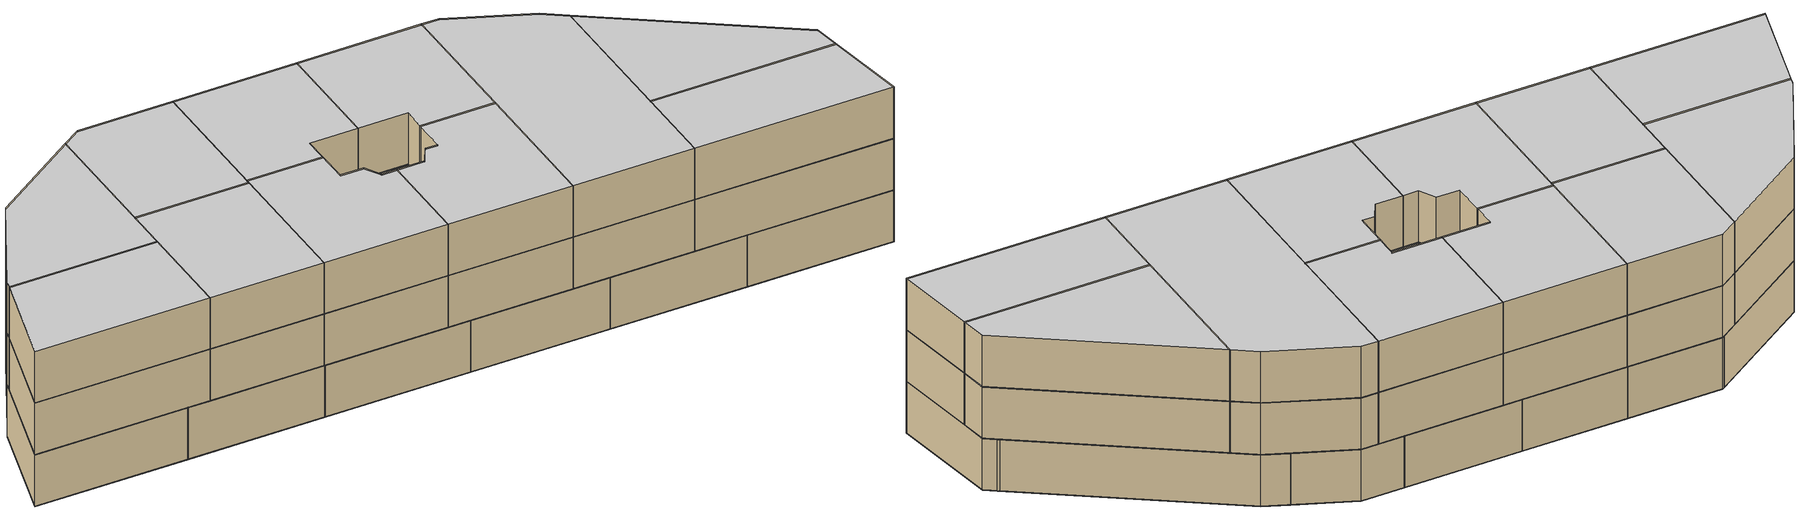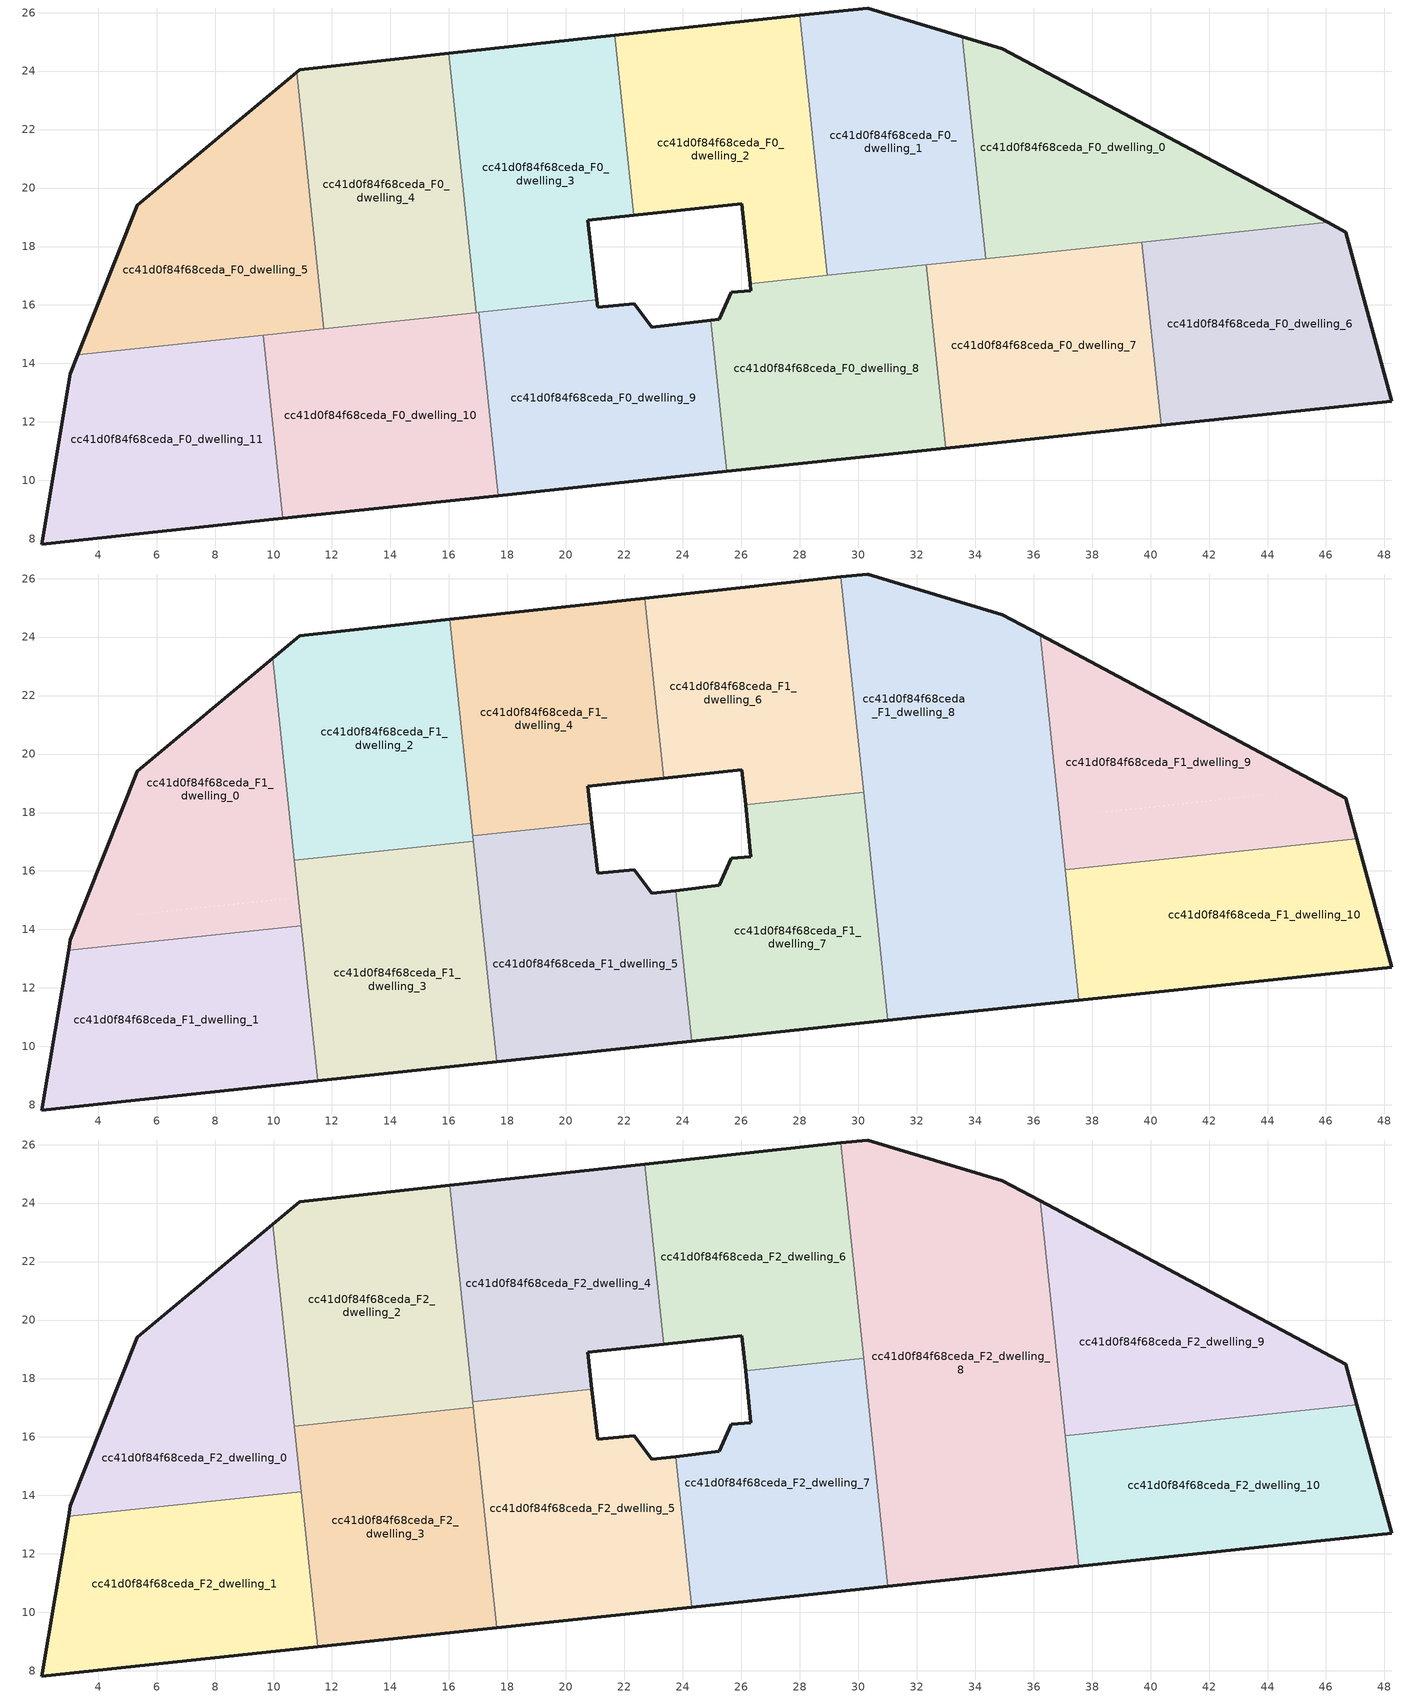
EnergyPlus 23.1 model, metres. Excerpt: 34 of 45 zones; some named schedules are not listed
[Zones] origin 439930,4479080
cc41d0f84f68ceda_F0_dwelling_0
 floor ground (EU_floor_Construction): 46.05,18.82 34.93,24.77 33.55,25.18 34.36,17.58 z0
 wall outside (EU_wall_Construction): 33.55,25.18 34.93,24.77 46.05,18.82 z0:3
 wall to cc41d0f84f68ceda_F0_dwelling_1 (EU_wall_Construction): 34.36,17.58 33.55,25.18 z0:3
 wall to cc41d0f84f68ceda_F0_dwelling_6 (EU_wall_Construction): 46.05,18.82 39.7,18.15 z0:3
 wall to cc41d0f84f68ceda_F0_dwelling_7 (EU_wall_Construction): 39.7,18.15 34.36,17.58 z0:3
cc41d0f84f68ceda_F0_dwelling_1
 floor ground (EU_floor_Construction): 34.36,17.58 33.55,25.18 30.33,26.16 28,25.91 28.95,17.01 z0
 wall outside (EU_wall_Construction): 28,25.91 30.33,26.16 33.55,25.18 z0:3
 wall to cc41d0f84f68ceda_F0_dwelling_2 (EU_wall_Construction): 28.95,17.01 28,25.91 z0:3
 wall to cc41d0f84f68ceda_F0_dwelling_8 (EU_wall_Construction): 32.34,17.37 28.95,17.01 z0:3
 wall to cc41d0f84f68ceda_F0_dwelling_7 (EU_wall_Construction): 34.36,17.58 32.34,17.37 z0:3
 ceiling adiabatic (EU_roof_Construction): 30.18,18.7 30.35,17.16 28.95,17.01 28.78,18.55 z3
cc41d0f84f68ceda_F0_dwelling_10
 floor ground (EU_floor_Construction): 17.68,9.48 17.02,15.75 9.65,14.97 10.32,8.7 z0
 wall outside (EU_wall_Construction): 17.68,9.48 10.32,8.7 z0:3
 wall to cc41d0f84f68ceda_F0_dwelling_9 (EU_wall_Construction): 17.02,15.75 17.68,9.48 z0:3
 wall to cc41d0f84f68ceda_F0_dwelling_11 (EU_wall_Construction): 10.32,8.7 9.65,14.97 z0:3
 wall to cc41d0f84f68ceda_F0_dwelling_4 (EU_wall_Construction): 11.72,15.19 16.93,15.74 z0:3
 wall to cc41d0f84f68ceda_F0_dwelling_5 (EU_wall_Construction): 9.65,14.97 11.72,15.19 z0:3
 wall to cc41d0f84f68ceda_F0_dwelling_3 (EU_wall_Construction): 16.93,15.74 17.02,15.75 z0:3
 ceiling adiabatic (EU_roof_Construction): 17.02,15.75 17.68,9.48 10.32,8.7 9.65,14.97 9.75,14.01 10.94,14.13 10.85,15 11.51,8.82 17.63,9.47 16.97,15.74 z3
cc41d0f84f68ceda_F0_dwelling_11
 floor ground (EU_floor_Construction): 10.32,8.7 9.65,14.97 3.3,14.29 3.05,13.66 2.08,7.82 z0
 wall outside (EU_wall_Construction): 10.32,8.7 2.08,7.82 3.05,13.66 3.3,14.29 z0:3
 wall to cc41d0f84f68ceda_F0_dwelling_5 (EU_wall_Construction): 3.3,14.29 9.65,14.97 z0:3
cc41d0f84f68ceda_F0_dwelling_2
 floor ground (EU_floor_Construction): 28.95,17.01 28,25.91 21.68,25.22 22.33,19.07 26.02,19.46 26.3,16.73 z0
 wall outside (EU_wall_Construction): 26.3,16.73 26.02,19.46 22.33,19.07 / 21.68,25.22 28,25.91 z0:3
 wall to cc41d0f84f68ceda_F0_dwelling_3 (EU_wall_Construction): 22.33,19.07 21.68,25.22 z0:3
 wall to cc41d0f84f68ceda_F0_dwelling_8 (EU_wall_Construction): 28.95,17.01 26.3,16.73 z0:3
 ceiling adiabatic (EU_roof_Construction): 28.78,18.55 28.95,17.01 26.3,16.73 26.15,18.27 z3
cc41d0f84f68ceda_F0_dwelling_3
 floor ground (EU_floor_Construction): 21.06,16.17 20.74,18.9 22.33,19.07 21.68,25.22 15.99,24.6 16.93,15.74 z0
 wall outside (EU_wall_Construction): 15.99,24.6 21.68,25.22 / 22.33,19.07 20.74,18.9 21.06,16.17 z0:3
 wall to cc41d0f84f68ceda_F0_dwelling_4 (EU_wall_Construction): 16.93,15.74 15.99,24.6 z0:3
 wall to cc41d0f84f68ceda_F0_dwelling_9 (EU_wall_Construction): 21.06,16.17 17.02,15.75 z0:3
cc41d0f84f68ceda_F0_dwelling_4
 floor ground (EU_floor_Construction): 16.93,15.74 15.99,24.6 10.89,24.05 10.79,23.96 11.72,15.19 z0
 wall outside (EU_wall_Construction): 10.79,23.96 10.89,24.05 15.99,24.6 z0:3
 wall to cc41d0f84f68ceda_F0_dwelling_5 (EU_wall_Construction): 11.72,15.19 10.79,23.96 z0:3
cc41d0f84f68ceda_F0_dwelling_5
 floor ground (EU_floor_Construction): 11.72,15.19 10.79,23.96 5.33,19.41 3.3,14.29 z0
 wall outside (EU_wall_Construction): 3.3,14.29 5.33,19.41 10.79,23.96 z0:3
cc41d0f84f68ceda_F0_dwelling_6
 floor ground (EU_floor_Construction): 48.24,12.71 46.68,18.49 46.05,18.82 39.7,18.15 40.36,11.88 z0
 wall outside (EU_wall_Construction): 46.05,18.82 46.68,18.49 48.24,12.71 40.36,11.88 z0:3
 wall to cc41d0f84f68ceda_F0_dwelling_7 (EU_wall_Construction): 40.36,11.88 39.7,18.15 z0:3
cc41d0f84f68ceda_F0_dwelling_7
 floor ground (EU_floor_Construction): 40.36,11.88 39.7,18.15 32.34,17.37 33,11.1 z0
 wall outside (EU_wall_Construction): 40.36,11.88 33,11.1 z0:3
 wall to cc41d0f84f68ceda_F0_dwelling_8 (EU_wall_Construction): 33,11.1 32.34,17.37 z0:3
 ceiling adiabatic (EU_roof_Construction): 39.7,18.15 40.36,11.88 35.75,11.39 37.55,11.58 36.88,17.85 z3
cc41d0f84f68ceda_F0_dwelling_8
 floor ground (EU_floor_Construction): 33,11.1 32.34,17.37 26.3,16.73 26.33,16.49 25.66,16.44 25.25,15.51 24.96,15.47 25.51,10.31 z0
 wall outside (EU_wall_Construction): 33,11.1 25.51,10.31 / 24.96,15.47 25.25,15.51 25.66,16.44 26.33,16.49 26.3,16.73 z0:3
 wall to cc41d0f84f68ceda_F0_dwelling_9 (EU_wall_Construction): 25.51,10.31 24.96,15.47 z0:3
cc41d0f84f68ceda_F0_dwelling_9
 floor ground (EU_floor_Construction): 25.51,10.31 24.96,15.47 22.95,15.24 22.34,16.04 21.09,15.92 21.06,16.17 17.02,15.75 17.68,9.48 z0
 wall outside (EU_wall_Construction): 21.06,16.17 21.09,15.92 22.34,16.04 22.95,15.24 24.96,15.47 / 25.51,10.31 17.68,9.48 z0:3
cc41d0f84f68ceda_F1_dwelling_0
 floor to cc41d0f84f68ceda_F0_dwelling_5 (EU_floor_Construction): 10.84,15.09 9.97,23.28 5.33,19.41 3.3,14.29 z3
 floor to cc41d0f84f68ceda_F0_dwelling_11 (EU_floor_Construction): 9.75,14.01 9.65,14.97 3.3,14.29 3.05,13.66 2.99,13.29 z3
 floor to cc41d0f84f68ceda_F0_dwelling_10 (EU_floor_Construction): 10.94,14.13 10.84,15.09 9.65,14.97 9.75,14.01 z3
 wall outside (EU_wall_Construction): 2.99,13.29 3.05,13.66 5.33,19.41 9.97,23.28 z3:6
 wall to cc41d0f84f68ceda_F1_dwelling_1 (EU_wall_Construction): 10.94,14.13 2.99,13.29 z3:6
 wall to cc41d0f84f68ceda_F1_dwelling_2 (EU_wall_Construction): 9.97,23.28 10.71,16.36 z3:6
 wall to cc41d0f84f68ceda_F1_dwelling_3 (EU_wall_Construction): 10.71,16.36 10.94,14.13 z3:6
cc41d0f84f68ceda_F1_dwelling_1
 floor to cc41d0f84f68ceda_F0_dwelling_11 (EU_floor_Construction): 10.32,8.7 9.75,14.01 2.99,13.29 2.08,7.82 z3
 floor adiabatic (EU_floor_Construction): 11.51,8.82 10.94,14.13 9.75,14.01 10.32,8.7 z3
 wall outside (EU_wall_Construction): 11.51,8.82 2.08,7.82 2.99,13.29 z3:6
 wall to cc41d0f84f68ceda_F1_dwelling_3 (EU_wall_Construction): 10.94,14.13 11.51,8.82 z3:6
cc41d0f84f68ceda_F1_dwelling_10
 floor to cc41d0f84f68ceda_F0_dwelling_6 (EU_floor_Construction): 48.24,12.71 47.05,17.11 39.89,16.35 40.36,11.88 z3
 floor adiabatic (EU_floor_Construction): 40.36,11.88 39.89,16.35 37.08,16.05 37.55,11.58 z3
 wall outside (EU_wall_Construction): 47.05,17.11 48.24,12.71 37.55,11.58 z3:6
 wall to cc41d0f84f68ceda_F1_dwelling_9 (EU_wall_Construction): 37.08,16.05 47.05,17.11 z3:6
 wall to cc41d0f84f68ceda_F1_dwelling_8 (EU_wall_Construction): 37.55,11.58 37.08,16.05 z3:6
cc41d0f84f68ceda_F1_dwelling_2
 floor to cc41d0f84f68ceda_F0_dwelling_4 (EU_floor_Construction): 16.8,17.01 15.99,24.6 10.89,24.05 10.79,23.96 11.58,16.45 z3
 floor to cc41d0f84f68ceda_F0_dwelling_5 (EU_floor_Construction): 11.58,16.45 10.79,23.96 9.97,23.28 10.71,16.36 z3
 floor to cc41d0f84f68ceda_F0_dwelling_3 (EU_floor_Construction): 16.83,17.01 16.03,24.61 15.99,24.6 16.8,17.01 z3
 wall outside (EU_wall_Construction): 9.97,23.28 10.89,24.05 16.03,24.61 z3:6
 wall to cc41d0f84f68ceda_F1_dwelling_3 (EU_wall_Construction): 16.83,17.01 10.71,16.36 z3:6
 wall to cc41d0f84f68ceda_F1_dwelling_4 (EU_wall_Construction): 16.03,24.61 16.81,17.2 z3:6
 wall to cc41d0f84f68ceda_F1_dwelling_5 (EU_wall_Construction): 16.81,17.2 16.83,17.01 z3:6
cc41d0f84f68ceda_F1_dwelling_3
 floor to cc41d0f84f68ceda_F0_dwelling_10 (EU_floor_Construction): 17.63,9.47 16.97,15.74 10.84,15.09 11.51,8.82 z3
 floor to cc41d0f84f68ceda_F0_dwelling_4 (EU_floor_Construction): 16.93,15.74 16.8,17.01 11.58,16.45 11.72,15.19 z3
 floor to cc41d0f84f68ceda_F0_dwelling_5 (EU_floor_Construction): 11.72,15.19 11.58,16.45 10.71,16.36 10.84,15.09 z3
 floor to cc41d0f84f68ceda_F0_dwelling_3 (EU_floor_Construction): 16.97,15.74 16.83,17.01 16.8,17.01 16.93,15.74 z3
 wall outside (EU_wall_Construction): 17.63,9.47 11.51,8.82 z3:6
 wall to cc41d0f84f68ceda_F1_dwelling_5 (EU_wall_Construction): 16.83,17.01 17.63,9.47 z3:6
cc41d0f84f68ceda_F1_dwelling_4
 floor to cc41d0f84f68ceda_F0_dwelling_3 (EU_floor_Construction): 20.89,17.63 20.74,18.9 22.33,19.07 21.68,25.22 16.03,24.61 16.81,17.2 z3
 floor to cc41d0f84f68ceda_F0_dwelling_2 (EU_floor_Construction): 23.34,19.18 22.69,25.33 21.68,25.22 22.33,19.07 z3
 wall outside (EU_wall_Construction): 16.03,24.61 22.69,25.33 / 23.34,19.18 20.74,18.9 20.89,17.63 z3:6
 wall to cc41d0f84f68ceda_F1_dwelling_5 (EU_wall_Construction): 20.89,17.63 16.81,17.2 z3:6
 wall to cc41d0f84f68ceda_F1_dwelling_6 (EU_wall_Construction): 22.69,25.33 23.34,19.18 z3:6
cc41d0f84f68ceda_F1_dwelling_5
 floor to cc41d0f84f68ceda_F0_dwelling_9 (EU_floor_Construction): 24.3,10.18 23.75,15.33 22.95,15.24 22.34,16.04 21.09,15.92 21.06,16.17 17.02,15.75 17.68,9.48 z3
 floor to cc41d0f84f68ceda_F0_dwelling_3 (EU_floor_Construction): 21.06,16.17 20.89,17.63 16.81,17.2 16.97,15.74 17.02,15.75 z3
 floor adiabatic (EU_floor_Construction): 17.68,9.48 17.02,15.75 16.97,15.74 17.63,9.47 z3
 wall outside (EU_wall_Construction): 24.3,10.18 17.63,9.47 / 20.89,17.63 21.09,15.92 22.34,16.04 22.95,15.24 23.75,15.33 z3:6
 wall to cc41d0f84f68ceda_F1_dwelling_7 (EU_wall_Construction): 23.75,15.33 24.3,10.18 z3:6
cc41d0f84f68ceda_F1_dwelling_6
 floor to cc41d0f84f68ceda_F0_dwelling_2 (EU_floor_Construction): 28.78,18.55 28,25.91 22.69,25.33 23.34,19.18 26.02,19.46 26.15,18.27 z3
 floor to cc41d0f84f68ceda_F0_dwelling_1 (EU_floor_Construction): 30.18,18.7 29.41,26.06 28,25.91 28.78,18.55 z3
 wall outside (EU_wall_Construction): 22.69,25.33 29.41,26.06 / 26.15,18.27 26.02,19.46 23.34,19.18 z3:6
 wall to cc41d0f84f68ceda_F1_dwelling_7 (EU_wall_Construction): 30.18,18.7 26.15,18.27 z3:6
 wall to cc41d0f84f68ceda_F1_dwelling_8 (EU_wall_Construction): 29.41,26.06 30.18,18.7 z3:6
cc41d0f84f68ceda_F1_dwelling_7
 floor to cc41d0f84f68ceda_F0_dwelling_8 (EU_floor_Construction): 31.01,10.89 30.35,17.16 26.3,16.73 26.33,16.49 25.66,16.44 25.25,15.51 24.96,15.47 25.51,10.31 z3
 floor adiabatic (EU_floor_Construction): 31.01,10.89 30.18,18.7 26.15,18.27 26.33,16.49 26.3,16.73 30.35,17.16 z3
 floor to cc41d0f84f68ceda_F0_dwelling_9 (EU_floor_Construction): 25.51,10.31 24.96,15.47 23.75,15.33 24.3,10.18 z3
 wall outside (EU_wall_Construction): 23.75,15.33 25.25,15.51 25.66,16.44 26.33,16.49 26.15,18.27 / 31.01,10.89 24.3,10.18 z3:6
 wall to cc41d0f84f68ceda_F1_dwelling_8 (EU_wall_Construction): 30.19,18.7 31.01,10.89 z3:6
cc41d0f84f68ceda_F1_dwelling_8
 floor to cc41d0f84f68ceda_F0_dwelling_1 (EU_floor_Construction): 34.36,17.58 33.55,25.18 30.33,26.16 29.41,26.06 30.35,17.16 z3
 floor to cc41d0f84f68ceda_F0_dwelling_7 (EU_floor_Construction): 37.55,11.58 36.88,17.85 32.34,17.37 33,11.1 z3
 floor to cc41d0f84f68ceda_F0_dwelling_0 (EU_floor_Construction): 36.88,17.85 36.22,24.07 34.93,24.77 33.55,25.18 34.36,17.58 z3
 floor to cc41d0f84f68ceda_F0_dwelling_8 (EU_floor_Construction): 33,11.1 32.34,17.37 30.35,17.16 31.01,10.89 z3
 wall outside (EU_wall_Construction): 37.55,11.58 31.01,10.89 / 29.41,26.06 30.33,26.16 34.93,24.77 36.22,24.07 z3:6
 wall to cc41d0f84f68ceda_F1_dwelling_9 (EU_wall_Construction): 36.22,24.07 37.08,16.05 z3:6
cc41d0f84f68ceda_F1_dwelling_9
 floor to cc41d0f84f68ceda_F0_dwelling_0 (EU_floor_Construction): 46.05,18.82 36.22,24.07 36.88,17.85 z3
 floor to cc41d0f84f68ceda_F0_dwelling_6 (EU_floor_Construction): 47.05,17.11 46.68,18.49 46.05,18.82 39.7,18.15 39.89,16.35 z3
 floor adiabatic (EU_floor_Construction): 39.89,16.35 39.7,18.15 36.88,17.85 37.08,16.05 z3
 wall outside (EU_wall_Construction): 36.22,24.07 46.68,18.49 47.05,17.11 z3:6
cc41d0f84f68ceda_F2_dwelling_0
 floor to cc41d0f84f68ceda_F1_dwelling_0 (EU_floor_Construction): 10.94,14.13 9.97,23.28 5.33,19.41 3.05,13.66 2.99,13.29 z6
 wall outside (EU_wall_Construction): 2.99,13.29 3.05,13.66 5.33,19.41 9.97,23.28 z6:9
 wall to cc41d0f84f68ceda_F2_dwelling_1 (EU_wall_Construction): 10.94,14.13 2.99,13.29 z6:9
 wall to cc41d0f84f68ceda_F2_dwelling_2 (EU_wall_Construction): 9.97,23.28 10.71,16.36 z6:9
 wall to cc41d0f84f68ceda_F2_dwelling_3 (EU_wall_Construction): 10.71,16.36 10.94,14.13 z6:9
 ceiling to cc41d0f84f68ceda_F3_dwelling_0 (EU_floor_Construction): 9.97,23.28 10.94,14.13 2.99,13.29 3.05,13.66 5.33,19.41 z9
cc41d0f84f68ceda_F2_dwelling_1
 floor to cc41d0f84f68ceda_F1_dwelling_1 (EU_floor_Construction): 11.51,8.82 10.94,14.13 2.99,13.29 2.08,7.82 z6
 wall outside (EU_wall_Construction): 11.51,8.82 2.08,7.82 2.99,13.29 z6:9
 wall to cc41d0f84f68ceda_F2_dwelling_3 (EU_wall_Construction): 10.94,14.13 11.51,8.82 z6:9
 ceiling to cc41d0f84f68ceda_F3_dwelling_1 (EU_floor_Construction): 10.94,14.13 11.51,8.82 2.08,7.82 2.99,13.29 z9
cc41d0f84f68ceda_F2_dwelling_10
 floor to cc41d0f84f68ceda_F1_dwelling_10 (EU_floor_Construction): 48.24,12.71 47.05,17.11 37.08,16.05 37.55,11.58 z6
 wall outside (EU_wall_Construction): 47.05,17.11 48.24,12.71 37.55,11.58 z6:9
 wall to cc41d0f84f68ceda_F2_dwelling_9 (EU_wall_Construction): 37.08,16.05 47.05,17.11 z6:9
 wall to cc41d0f84f68ceda_F2_dwelling_8 (EU_wall_Construction): 37.55,11.58 37.08,16.05 z6:9
 ceiling to cc41d0f84f68ceda_F3_dwelling_10 (EU_floor_Construction): 47.05,17.11 48.24,12.71 37.55,11.58 37.08,16.05 z9
cc41d0f84f68ceda_F2_dwelling_2
 floor to cc41d0f84f68ceda_F1_dwelling_2 (EU_floor_Construction): 16.83,17.01 16.03,24.61 10.89,24.05 9.97,23.28 10.71,16.36 z6
 wall outside (EU_wall_Construction): 9.97,23.28 10.89,24.05 16.03,24.61 z6:9
 wall to cc41d0f84f68ceda_F2_dwelling_3 (EU_wall_Construction): 16.83,17.01 10.71,16.36 z6:9
 wall to cc41d0f84f68ceda_F2_dwelling_4 (EU_wall_Construction): 16.03,24.61 16.81,17.2 z6:9
 wall to cc41d0f84f68ceda_F2_dwelling_5 (EU_wall_Construction): 16.81,17.2 16.83,17.01 z6:9
 ceiling to cc41d0f84f68ceda_F3_dwelling_2 (EU_floor_Construction): 16.03,24.61 16.83,17.01 10.71,16.36 9.97,23.28 10.89,24.05 z9
cc41d0f84f68ceda_F2_dwelling_3
 floor to cc41d0f84f68ceda_F1_dwelling_3 (EU_floor_Construction): 17.63,9.47 16.83,17.01 10.71,16.36 11.51,8.82 z6
 wall outside (EU_wall_Construction): 17.63,9.47 11.51,8.82 z6:9
 wall to cc41d0f84f68ceda_F2_dwelling_5 (EU_wall_Construction): 16.83,17.01 17.63,9.47 z6:9
 ceiling to cc41d0f84f68ceda_F3_dwelling_3 (EU_floor_Construction): 16.83,17.01 17.63,9.47 11.51,8.82 10.71,16.36 z9
cc41d0f84f68ceda_F2_dwelling_4
 floor to cc41d0f84f68ceda_F1_dwelling_4 (EU_floor_Construction): 23.34,19.18 22.69,25.33 16.03,24.61 16.81,17.2 20.89,17.63 20.74,18.9 z6
 wall outside (EU_wall_Construction): 16.03,24.61 22.69,25.33 / 23.34,19.18 20.74,18.9 20.89,17.63 z6:9
 wall to cc41d0f84f68ceda_F2_dwelling_5 (EU_wall_Construction): 20.89,17.63 16.81,17.2 z6:9
 wall to cc41d0f84f68ceda_F2_dwelling_6 (EU_wall_Construction): 22.69,25.33 23.34,19.18 z6:9
 ceiling to cc41d0f84f68ceda_F3_dwelling_4 (EU_floor_Construction): 22.69,25.33 23.34,19.18 20.74,18.9 20.89,17.63 16.81,17.2 16.03,24.61 z9
cc41d0f84f68ceda_F2_dwelling_5
 floor to cc41d0f84f68ceda_F1_dwelling_5 (EU_floor_Construction): 24.3,10.18 23.75,15.33 22.95,15.24 22.34,16.04 21.09,15.92 20.89,17.63 16.81,17.2 17.63,9.47 z6
 wall outside (EU_wall_Construction): 24.3,10.18 17.63,9.47 / 20.89,17.63 21.09,15.92 22.34,16.04 22.95,15.24 23.75,15.33 z6:9
 wall to cc41d0f84f68ceda_F2_dwelling_7 (EU_wall_Construction): 23.75,15.33 24.3,10.18 z6:9
 ceiling to cc41d0f84f68ceda_F3_dwelling_5 (EU_floor_Construction): 23.75,15.33 24.3,10.18 17.63,9.47 16.81,17.2 20.89,17.63 21.09,15.92 22.34,16.04 22.95,15.24 z9
cc41d0f84f68ceda_F2_dwelling_6
 floor to cc41d0f84f68ceda_F1_dwelling_6 (EU_floor_Construction): 30.18,18.7 29.41,26.06 22.69,25.33 23.34,19.18 26.02,19.46 26.15,18.27 z6
 wall outside (EU_wall_Construction): 22.69,25.33 29.41,26.06 / 26.15,18.27 26.02,19.46 23.34,19.18 z6:9
 wall to cc41d0f84f68ceda_F2_dwelling_7 (EU_wall_Construction): 30.18,18.7 26.15,18.27 z6:9
 wall to cc41d0f84f68ceda_F2_dwelling_8 (EU_wall_Construction): 29.41,26.06 30.18,18.7 z6:9
 ceiling to cc41d0f84f68ceda_F3_dwelling_6 (EU_floor_Construction): 29.41,26.06 30.18,18.7 26.15,18.27 26.02,19.46 23.34,19.18 22.69,25.33 z9
cc41d0f84f68ceda_F2_dwelling_7
 floor to cc41d0f84f68ceda_F1_dwelling_7 (EU_floor_Construction): 31.01,10.89 30.18,18.7 26.15,18.27 26.33,16.49 25.66,16.44 25.25,15.51 23.75,15.33 24.3,10.18 z6
 wall outside (EU_wall_Construction): 23.75,15.33 25.25,15.51 25.66,16.44 26.33,16.49 26.15,18.27 / 31.01,10.89 24.3,10.18 z6:9
 wall to cc41d0f84f68ceda_F2_dwelling_8 (EU_wall_Construction): 30.19,18.7 31.01,10.89 z6:9
 ceiling to cc41d0f84f68ceda_F3_dwelling_7 (EU_floor_Construction): 30.18,18.7 31.01,10.89 24.3,10.18 23.75,15.33 25.25,15.51 25.66,16.44 26.33,16.49 26.15,18.27 z9
cc41d0f84f68ceda_F2_dwelling_8
 floor to cc41d0f84f68ceda_F1_dwelling_8 (EU_floor_Construction): 37.55,11.58 36.22,24.07 34.93,24.77 30.33,26.16 29.41,26.06 31.01,10.89 z6
 wall outside (EU_wall_Construction): 37.55,11.58 31.01,10.89 / 29.41,26.06 30.33,26.16 34.93,24.77 36.22,24.07 z6:9
 wall to cc41d0f84f68ceda_F2_dwelling_9 (EU_wall_Construction): 36.22,24.07 37.08,16.05 z6:9
 ceiling to cc41d0f84f68ceda_F3_dwelling_8 (EU_floor_Construction): 36.22,24.07 37.55,11.58 31.01,10.89 29.41,26.06 30.33,26.16 34.93,24.77 z9
cc41d0f84f68ceda_F2_dwelling_9
 floor to cc41d0f84f68ceda_F1_dwelling_9 (EU_floor_Construction): 47.05,17.11 46.68,18.49 36.22,24.07 37.08,16.05 z6
 wall outside (EU_wall_Construction): 36.22,24.07 46.68,18.49 47.05,17.11 z6:9
 ceiling to cc41d0f84f68ceda_F3_dwelling_9 (EU_floor_Construction): 46.68,18.49 47.05,17.11 37.08,16.05 36.22,24.07 z9
[Building]
EU S2 Campaign: North Axis=0; Terrain=City; Solar Distribution=FullExterior
[Site:Location]
Madrid: Latitude=40.5; Longitude=-3.5; Time Zone=1; Elevation=609
[SizingPeriod:WeatherFileDays]
AnnualSizingPeriod: Begin Month=1; Begin Day of Month=1; End Month=12; End Day of Month=31; Day of Week for Start Day=Monday; Use Weather File Daylight Saving Period=No; Use Weather File Rain and Snow Indicators=No
[MATERIAL]
EU_InternalMass_Material: Roughness=MediumRough; Thickness=0.1; Conductivity=1; Density=1800; Specific Heat=900; Thermal Absorptance=0.9; Solar Absorptance=0.7; Visible Absorptance=0.7
[MATERIAL:NOMASS] Roughness=MediumRough; Thermal Absorptance=0.9; Solar Absorptance=0.7; Visible Absorptance=0.7
Name | Thermal Resistance
EU_wall_NoMass; EU_roof_NoMass | 2.16768
EU_floor_NoMass | 1.14339
[CONSTRUCTION]
EU_wall_Construction: EU_wall_NoMass
EU_roof_Construction: EU_roof_NoMass
EU_floor_Construction: EU_floor_NoMass
EU_InternalMass_Construction: EU_InternalMass_Material
[ZONE] Type=1; Multiplier=1; Ceiling Height=autocalculate; Floor Area=autocalculate; Part of Total Floor Area=Yes
Name | Volume
cc41d0f84f68ceda_F0_dwelling_0 | 140.059
cc41d0f84f68ceda_F1_dwelling_0; cc41d0f84f68ceda_F2_dwelling_0; cc41d0f84f68ceda_F0_dwelling_2 | 140.023
cc41d0f84f68ceda_F0_dwelling_1 | 140.049
cc41d0f84f68ceda_F1_dwelling_1; cc41d0f84f68ceda_F2_dwelling_1 | 140.024
cc41d0f84f68ceda_F0_dwelling_10 | 140.043
cc41d0f84f68ceda_F1_dwelling_10; cc41d0f84f68ceda_F2_dwelling_10; cc41d0f84f68ceda_F0_dwelling_8 | 140.042
cc41d0f84f68ceda_F0_dwelling_11 | 140.03
cc41d0f84f68ceda_F1_dwelling_2; cc41d0f84f68ceda_F2_dwelling_2 | 140.026
cc41d0f84f68ceda_F0_dwelling_3 | 140.05
cc41d0f84f68ceda_F1_dwelling_3; cc41d0f84f68ceda_F2_dwelling_3 | 140.048
cc41d0f84f68ceda_F0_dwelling_4 | 140.04
cc41d0f84f68ceda_F1_dwelling_4; cc41d0f84f68ceda_F2_dwelling_4 | 140.047
cc41d0f84f68ceda_F0_dwelling_5; cc41d0f84f68ceda_F1_dwelling_6; cc41d0f84f68ceda_F2_dwelling_6 | 140.034
cc41d0f84f68ceda_F1_dwelling_5; cc41d0f84f68ceda_F2_dwelling_5 | 140.044
cc41d0f84f68ceda_F0_dwelling_6 | 140.028
cc41d0f84f68ceda_F0_dwelling_7; cc41d0f84f68ceda_F0_dwelling_9 | 140.036
cc41d0f84f68ceda_F1_dwelling_7; cc41d0f84f68ceda_F2_dwelling_7 | 140.053
cc41d0f84f68ceda_F1_dwelling_8; cc41d0f84f68ceda_F2_dwelling_8 | 280.089
cc41d0f84f68ceda_F1_dwelling_9; cc41d0f84f68ceda_F2_dwelling_9 | 140.017
[INTERNALMASS] Construction=EU_InternalMass_Construction
Name | Zone or ZoneList | Surface Area
cc41d0f84f68ceda_F0_dwelling_0_EU_InternalMass | cc41d0f84f68ceda_F0_dwelling_0 | 46.6862
cc41d0f84f68ceda_F0_dwelling_1_EU_InternalMass | cc41d0f84f68ceda_F0_dwelling_1 | 46.6832
cc41d0f84f68ceda_F0_dwelling_2_EU_InternalMass | cc41d0f84f68ceda_F0_dwelling_2 | 46.6745
cc41d0f84f68ceda_F0_dwelling_3_EU_InternalMass | cc41d0f84f68ceda_F0_dwelling_3 | 46.6835
cc41d0f84f68ceda_F0_dwelling_4_EU_InternalMass | cc41d0f84f68ceda_F0_dwelling_4 | 46.68
cc41d0f84f68ceda_F0_dwelling_5_EU_InternalMass | cc41d0f84f68ceda_F0_dwelling_5 | 46.6782
cc41d0f84f68ceda_F0_dwelling_6_EU_InternalMass | cc41d0f84f68ceda_F0_dwelling_6 | 46.6758
cc41d0f84f68ceda_F0_dwelling_7_EU_InternalMass | cc41d0f84f68ceda_F0_dwelling_7 | 46.6784
cc41d0f84f68ceda_F0_dwelling_8_EU_InternalMass | cc41d0f84f68ceda_F0_dwelling_8 | 46.6807
cc41d0f84f68ceda_F0_dwelling_9_EU_InternalMass | cc41d0f84f68ceda_F0_dwelling_9 | 46.6784
cc41d0f84f68ceda_F0_dwelling_10_EU_InternalMass | cc41d0f84f68ceda_F0_dwelling_10 | 46.6812
cc41d0f84f68ceda_F0_dwelling_11_EU_InternalMass | cc41d0f84f68ceda_F0_dwelling_11 | 46.6766
cc41d0f84f68ceda_F1_dwelling_0_EU_InternalMass | cc41d0f84f68ceda_F1_dwelling_0 | 46.6744
cc41d0f84f68ceda_F1_dwelling_1_EU_InternalMass | cc41d0f84f68ceda_F1_dwelling_1 | 46.6746
cc41d0f84f68ceda_F1_dwelling_2_EU_InternalMass | cc41d0f84f68ceda_F1_dwelling_2 | 46.6753
cc41d0f84f68ceda_F1_dwelling_3_EU_InternalMass | cc41d0f84f68ceda_F1_dwelling_3 | 46.6827
cc41d0f84f68ceda_F1_dwelling_4_EU_InternalMass | cc41d0f84f68ceda_F1_dwelling_4 | 46.6823
cc41d0f84f68ceda_F1_dwelling_5_EU_InternalMass | cc41d0f84f68ceda_F1_dwelling_5 | 46.6812
cc41d0f84f68ceda_F1_dwelling_6_EU_InternalMass | cc41d0f84f68ceda_F1_dwelling_6 | 46.6777
cc41d0f84f68ceda_F1_dwelling_7_EU_InternalMass | cc41d0f84f68ceda_F1_dwelling_7 | 46.6843
cc41d0f84f68ceda_F1_dwelling_8_EU_InternalMass | cc41d0f84f68ceda_F1_dwelling_8 | 93.363
cc41d0f84f68ceda_F1_dwelling_9_EU_InternalMass | cc41d0f84f68ceda_F1_dwelling_9 | 46.6724
cc41d0f84f68ceda_F1_dwelling_10_EU_InternalMass | cc41d0f84f68ceda_F1_dwelling_10 | 46.6805
cc41d0f84f68ceda_F2_dwelling_0_EU_InternalMass | cc41d0f84f68ceda_F2_dwelling_0 | 46.6744
cc41d0f84f68ceda_F2_dwelling_1_EU_InternalMass | cc41d0f84f68ceda_F2_dwelling_1 | 46.6746
cc41d0f84f68ceda_F2_dwelling_2_EU_InternalMass | cc41d0f84f68ceda_F2_dwelling_2 | 46.6753
cc41d0f84f68ceda_F2_dwelling_3_EU_InternalMass | cc41d0f84f68ceda_F2_dwelling_3 | 46.6827
cc41d0f84f68ceda_F2_dwelling_4_EU_InternalMass | cc41d0f84f68ceda_F2_dwelling_4 | 46.6823
cc41d0f84f68ceda_F2_dwelling_5_EU_InternalMass | cc41d0f84f68ceda_F2_dwelling_5 | 46.6812
cc41d0f84f68ceda_F2_dwelling_6_EU_InternalMass | cc41d0f84f68ceda_F2_dwelling_6 | 46.6777
cc41d0f84f68ceda_F2_dwelling_7_EU_InternalMass | cc41d0f84f68ceda_F2_dwelling_7 | 46.6843
cc41d0f84f68ceda_F2_dwelling_8_EU_InternalMass | cc41d0f84f68ceda_F2_dwelling_8 | 93.363
cc41d0f84f68ceda_F2_dwelling_9_EU_InternalMass | cc41d0f84f68ceda_F2_dwelling_9 | 46.6724
cc41d0f84f68ceda_F2_dwelling_10_EU_InternalMass | cc41d0f84f68ceda_F2_dwelling_10 | 46.6805
[OTHEREQUIPMENT] Fuel Type=Electricity; Design Level Calculation Method=Watts/Area; Power per Zone Floor Area=1; Fraction Latent=0; Fraction Radiant=0; Fraction Lost=0; Carbon Dioxide Generation Rate=0; EndUse Subcategory=EU_Step8_InternalGains
Name | Zone or ZoneList or Space or SpaceList | Schedule
EU_Step8_InternalGain_cc41d0f84f68ceda_F0_dwelling_0_f000 | cc41d0f84f68ceda_F0_dwelling_0 | EU_Step8_GainSchedule_cc41d0f84f68ceda_F0_dwelling_0_f000
EU_Step8_InternalGain_cc41d0f84f68ceda_F0_dwelling_1_f000 | cc41d0f84f68ceda_F0_dwelling_1 | EU_Step8_GainSchedule_cc41d0f84f68ceda_F0_dwelling_1_f000
EU_Step8_InternalGain_cc41d0f84f68ceda_F0_dwelling_2_f000 | cc41d0f84f68ceda_F0_dwelling_2 | EU_Step8_GainSchedule_cc41d0f84f68ceda_F0_dwelling_2_f000
EU_Step8_InternalGain_cc41d0f84f68ceda_F0_dwelling_3_f000 | cc41d0f84f68ceda_F0_dwelling_3 | EU_Step8_GainSchedule_cc41d0f84f68ceda_F0_dwelling_3_f000
EU_Step8_InternalGain_cc41d0f84f68ceda_F0_dwelling_4_f000 | cc41d0f84f68ceda_F0_dwelling_4 | EU_Step8_GainSchedule_cc41d0f84f68ceda_F0_dwelling_4_f000
EU_Step8_InternalGain_cc41d0f84f68ceda_F0_dwelling_5_f000 | cc41d0f84f68ceda_F0_dwelling_5 | EU_Step8_GainSchedule_cc41d0f84f68ceda_F0_dwelling_5_f000
EU_Step8_InternalGain_cc41d0f84f68ceda_F0_dwelling_6_f000 | cc41d0f84f68ceda_F0_dwelling_6 | EU_Step8_GainSchedule_cc41d0f84f68ceda_F0_dwelling_6_f000
EU_Step8_InternalGain_cc41d0f84f68ceda_F0_dwelling_7_f000 | cc41d0f84f68ceda_F0_dwelling_7 | EU_Step8_GainSchedule_cc41d0f84f68ceda_F0_dwelling_7_f000
EU_Step8_InternalGain_cc41d0f84f68ceda_F0_dwelling_8_f000 | cc41d0f84f68ceda_F0_dwelling_8 | EU_Step8_GainSchedule_cc41d0f84f68ceda_F0_dwelling_8_f000
EU_Step8_InternalGain_cc41d0f84f68ceda_F0_dwelling_9_f000 | cc41d0f84f68ceda_F0_dwelling_9 | EU_Step8_GainSchedule_cc41d0f84f68ceda_F0_dwelling_9_f000
EU_Step8_InternalGain_cc41d0f84f68ceda_F0_dwelling_10_f000 | cc41d0f84f68ceda_F0_dwelling_10 | EU_Step8_GainSchedule_cc41d0f84f68ceda_F0_dwelling_10_f000
EU_Step8_InternalGain_cc41d0f84f68ceda_F0_dwelling_11_f000 | cc41d0f84f68ceda_F0_dwelling_11 | EU_Step8_GainSchedule_cc41d0f84f68ceda_F0_dwelling_11_f000
EU_Step8_InternalGain_cc41d0f84f68ceda_F1_dwelling_0_f000 | cc41d0f84f68ceda_F1_dwelling_0 | EU_Step8_GainSchedule_cc41d0f84f68ceda_F1_dwelling_0_f000
EU_Step8_InternalGain_cc41d0f84f68ceda_F1_dwelling_1_f000 | cc41d0f84f68ceda_F1_dwelling_1 | EU_Step8_GainSchedule_cc41d0f84f68ceda_F1_dwelling_1_f000
EU_Step8_InternalGain_cc41d0f84f68ceda_F1_dwelling_2_f000 | cc41d0f84f68ceda_F1_dwelling_2 | EU_Step8_GainSchedule_cc41d0f84f68ceda_F1_dwelling_2_f000
EU_Step8_InternalGain_cc41d0f84f68ceda_F1_dwelling_3_f000 | cc41d0f84f68ceda_F1_dwelling_3 | EU_Step8_GainSchedule_cc41d0f84f68ceda_F1_dwelling_3_f000
EU_Step8_InternalGain_cc41d0f84f68ceda_F1_dwelling_4_f000 | cc41d0f84f68ceda_F1_dwelling_4 | EU_Step8_GainSchedule_cc41d0f84f68ceda_F1_dwelling_4_f000
EU_Step8_InternalGain_cc41d0f84f68ceda_F1_dwelling_5_f000 | cc41d0f84f68ceda_F1_dwelling_5 | EU_Step8_GainSchedule_cc41d0f84f68ceda_F1_dwelling_5_f000
EU_Step8_InternalGain_cc41d0f84f68ceda_F1_dwelling_6_f000 | cc41d0f84f68ceda_F1_dwelling_6 | EU_Step8_GainSchedule_cc41d0f84f68ceda_F1_dwelling_6_f000
EU_Step8_InternalGain_cc41d0f84f68ceda_F1_dwelling_7_f000 | cc41d0f84f68ceda_F1_dwelling_7 | EU_Step8_GainSchedule_cc41d0f84f68ceda_F1_dwelling_7_f000
EU_Step8_InternalGain_cc41d0f84f68ceda_F1_dwelling_8_f000 | cc41d0f84f68ceda_F1_dwelling_8 | EU_Step8_GainSchedule_cc41d0f84f68ceda_F1_dwelling_8_f000
EU_Step8_InternalGain_cc41d0f84f68ceda_F1_dwelling_9_f000 | cc41d0f84f68ceda_F1_dwelling_9 | EU_Step8_GainSchedule_cc41d0f84f68ceda_F1_dwelling_9_f000
EU_Step8_InternalGain_cc41d0f84f68ceda_F1_dwelling_10_f000 | cc41d0f84f68ceda_F1_dwelling_10 | EU_Step8_GainSchedule_cc41d0f84f68ceda_F1_dwelling_10_f000
EU_Step8_InternalGain_cc41d0f84f68ceda_F2_dwelling_0_f000 | cc41d0f84f68ceda_F2_dwelling_0 | EU_Step8_GainSchedule_cc41d0f84f68ceda_F2_dwelling_0_f000
EU_Step8_InternalGain_cc41d0f84f68ceda_F2_dwelling_1_f000 | cc41d0f84f68ceda_F2_dwelling_1 | EU_Step8_GainSchedule_cc41d0f84f68ceda_F2_dwelling_1_f000
EU_Step8_InternalGain_cc41d0f84f68ceda_F2_dwelling_2_f000 | cc41d0f84f68ceda_F2_dwelling_2 | EU_Step8_GainSchedule_cc41d0f84f68ceda_F2_dwelling_2_f000
EU_Step8_InternalGain_cc41d0f84f68ceda_F2_dwelling_3_f000 | cc41d0f84f68ceda_F2_dwelling_3 | EU_Step8_GainSchedule_cc41d0f84f68ceda_F2_dwelling_3_f000
EU_Step8_InternalGain_cc41d0f84f68ceda_F2_dwelling_4_f000 | cc41d0f84f68ceda_F2_dwelling_4 | EU_Step8_GainSchedule_cc41d0f84f68ceda_F2_dwelling_4_f000
EU_Step8_InternalGain_cc41d0f84f68ceda_F2_dwelling_5_f000 | cc41d0f84f68ceda_F2_dwelling_5 | EU_Step8_GainSchedule_cc41d0f84f68ceda_F2_dwelling_5_f000
EU_Step8_InternalGain_cc41d0f84f68ceda_F2_dwelling_6_f000 | cc41d0f84f68ceda_F2_dwelling_6 | EU_Step8_GainSchedule_cc41d0f84f68ceda_F2_dwelling_6_f000
EU_Step8_InternalGain_cc41d0f84f68ceda_F2_dwelling_7_f000 | cc41d0f84f68ceda_F2_dwelling_7 | EU_Step8_GainSchedule_cc41d0f84f68ceda_F2_dwelling_7_f000
EU_Step8_InternalGain_cc41d0f84f68ceda_F2_dwelling_8_f000 | cc41d0f84f68ceda_F2_dwelling_8 | EU_Step8_GainSchedule_cc41d0f84f68ceda_F2_dwelling_8_f000
EU_Step8_InternalGain_cc41d0f84f68ceda_F2_dwelling_9_f000 | cc41d0f84f68ceda_F2_dwelling_9 | EU_Step8_GainSchedule_cc41d0f84f68ceda_F2_dwelling_9_f000
EU_Step8_InternalGain_cc41d0f84f68ceda_F2_dwelling_10_f000 | cc41d0f84f68ceda_F2_dwelling_10 | EU_Step8_GainSchedule_cc41d0f84f68ceda_F2_dwelling_10_f000
[ZONEVENTILATION:DESIGNFLOWRATE] Schedule=EU_AlwaysOn; Design Flow Rate Calculation Method=AirChanges/Hour; Air Changes per Hour=0.480546; Ventilation Type=Natural; Fan Pressure Rise=0; Fan Total Efficiency=1; Constant Term Coefficient=1; Temperature Term Coefficient=0; Velocity Term Coefficient=0; Velocity Squared Term Coefficient=0; Minimum Indoor Temperature=-100; Maximum Indoor Temperature=100; Delta Temperature=-100; Minimum Outdoor Temperature=-100; Maximum Outdoor Temperature=100; Maximum Wind Speed=40
Name | Zone or ZoneList or Space or SpaceList
EU_ConstantAir_cc41d0f84f68ceda_F0_dwelling_0 | cc41d0f84f68ceda_F0_dwelling_0
EU_ConstantAir_cc41d0f84f68ceda_F0_dwelling_1 | cc41d0f84f68ceda_F0_dwelling_1
EU_ConstantAir_cc41d0f84f68ceda_F0_dwelling_2 | cc41d0f84f68ceda_F0_dwelling_2
EU_ConstantAir_cc41d0f84f68ceda_F0_dwelling_3 | cc41d0f84f68ceda_F0_dwelling_3
EU_ConstantAir_cc41d0f84f68ceda_F0_dwelling_4 | cc41d0f84f68ceda_F0_dwelling_4
EU_ConstantAir_cc41d0f84f68ceda_F0_dwelling_5 | cc41d0f84f68ceda_F0_dwelling_5
EU_ConstantAir_cc41d0f84f68ceda_F0_dwelling_6 | cc41d0f84f68ceda_F0_dwelling_6
EU_ConstantAir_cc41d0f84f68ceda_F0_dwelling_7 | cc41d0f84f68ceda_F0_dwelling_7
EU_ConstantAir_cc41d0f84f68ceda_F0_dwelling_8 | cc41d0f84f68ceda_F0_dwelling_8
EU_ConstantAir_cc41d0f84f68ceda_F0_dwelling_9 | cc41d0f84f68ceda_F0_dwelling_9
EU_ConstantAir_cc41d0f84f68ceda_F0_dwelling_10 | cc41d0f84f68ceda_F0_dwelling_10
EU_ConstantAir_cc41d0f84f68ceda_F0_dwelling_11 | cc41d0f84f68ceda_F0_dwelling_11
EU_ConstantAir_cc41d0f84f68ceda_F1_dwelling_0 | cc41d0f84f68ceda_F1_dwelling_0
EU_ConstantAir_cc41d0f84f68ceda_F1_dwelling_1 | cc41d0f84f68ceda_F1_dwelling_1
EU_ConstantAir_cc41d0f84f68ceda_F1_dwelling_2 | cc41d0f84f68ceda_F1_dwelling_2
EU_ConstantAir_cc41d0f84f68ceda_F1_dwelling_3 | cc41d0f84f68ceda_F1_dwelling_3
EU_ConstantAir_cc41d0f84f68ceda_F1_dwelling_4 | cc41d0f84f68ceda_F1_dwelling_4
EU_ConstantAir_cc41d0f84f68ceda_F1_dwelling_5 | cc41d0f84f68ceda_F1_dwelling_5
EU_ConstantAir_cc41d0f84f68ceda_F1_dwelling_6 | cc41d0f84f68ceda_F1_dwelling_6
EU_ConstantAir_cc41d0f84f68ceda_F1_dwelling_7 | cc41d0f84f68ceda_F1_dwelling_7
EU_ConstantAir_cc41d0f84f68ceda_F1_dwelling_8 | cc41d0f84f68ceda_F1_dwelling_8
EU_ConstantAir_cc41d0f84f68ceda_F1_dwelling_9 | cc41d0f84f68ceda_F1_dwelling_9
EU_ConstantAir_cc41d0f84f68ceda_F1_dwelling_10 | cc41d0f84f68ceda_F1_dwelling_10
EU_ConstantAir_cc41d0f84f68ceda_F2_dwelling_0 | cc41d0f84f68ceda_F2_dwelling_0
EU_ConstantAir_cc41d0f84f68ceda_F2_dwelling_1 | cc41d0f84f68ceda_F2_dwelling_1
EU_ConstantAir_cc41d0f84f68ceda_F2_dwelling_2 | cc41d0f84f68ceda_F2_dwelling_2
EU_ConstantAir_cc41d0f84f68ceda_F2_dwelling_3 | cc41d0f84f68ceda_F2_dwelling_3
EU_ConstantAir_cc41d0f84f68ceda_F2_dwelling_4 | cc41d0f84f68ceda_F2_dwelling_4
EU_ConstantAir_cc41d0f84f68ceda_F2_dwelling_5 | cc41d0f84f68ceda_F2_dwelling_5
EU_ConstantAir_cc41d0f84f68ceda_F2_dwelling_6 | cc41d0f84f68ceda_F2_dwelling_6
EU_ConstantAir_cc41d0f84f68ceda_F2_dwelling_7 | cc41d0f84f68ceda_F2_dwelling_7
EU_ConstantAir_cc41d0f84f68ceda_F2_dwelling_8 | cc41d0f84f68ceda_F2_dwelling_8
EU_ConstantAir_cc41d0f84f68ceda_F2_dwelling_9 | cc41d0f84f68ceda_F2_dwelling_9
EU_ConstantAir_cc41d0f84f68ceda_F2_dwelling_10 | cc41d0f84f68ceda_F2_dwelling_10
[HVACTEMPLATE:ZONE:IDEALLOADSAIRSYSTEM] System Availability Schedule=EU_AlwaysOn; Maximum Heating Supply Air Temperature=50; Minimum Cooling Supply Air Temperature=13; Maximum Heating Supply Air Humidity Ratio=0.0156; Minimum Cooling Supply Air Humidity Ratio=0.0077; Heating Limit=NoLimit; Cooling Limit=NoLimit; Heating Availability Schedule=EU_AlwaysOn; Cooling Availability Schedule=EU_CoolingOff; Dehumidification Control Type=ConstantSensibleHeatRatio; Cooling Sensible Heat Ratio=0.7; Dehumidification Setpoint=60; Humidification Control Type=None; Humidification Setpoint=30; Outdoor Air Method=None; Outdoor Air Flow Rate per Person=0.00944; Outdoor Air Flow Rate per Zone Floor Area=0; Outdoor Air Flow Rate per Zone=0; Demand Controlled Ventilation Type=None; Outdoor Air Economizer Type=NoEconomizer; Heat Recovery Type=None; Sensible Heat Recovery Effectiveness=0.7; Latent Heat Recovery Effectiveness=0.65
Name | Template Thermostat
cc41d0f84f68ceda_F0_dwelling_0 | EU_HeatOnly_cc41d0f84f68ceda_F0_dwelling_0
cc41d0f84f68ceda_F0_dwelling_1 | EU_HeatOnly_cc41d0f84f68ceda_F0_dwelling_1
cc41d0f84f68ceda_F0_dwelling_2 | EU_HeatOnly_cc41d0f84f68ceda_F0_dwelling_2
cc41d0f84f68ceda_F0_dwelling_3 | EU_HeatOnly_cc41d0f84f68ceda_F0_dwelling_3
cc41d0f84f68ceda_F0_dwelling_4 | EU_HeatOnly_cc41d0f84f68ceda_F0_dwelling_4
cc41d0f84f68ceda_F0_dwelling_5 | EU_HeatOnly_cc41d0f84f68ceda_F0_dwelling_5
cc41d0f84f68ceda_F0_dwelling_6 | EU_HeatOnly_cc41d0f84f68ceda_F0_dwelling_6
cc41d0f84f68ceda_F0_dwelling_7 | EU_HeatOnly_cc41d0f84f68ceda_F0_dwelling_7
cc41d0f84f68ceda_F0_dwelling_8 | EU_HeatOnly_cc41d0f84f68ceda_F0_dwelling_8
cc41d0f84f68ceda_F0_dwelling_9 | EU_HeatOnly_cc41d0f84f68ceda_F0_dwelling_9
cc41d0f84f68ceda_F0_dwelling_10 | EU_HeatOnly_cc41d0f84f68ceda_F0_dwelling_10
cc41d0f84f68ceda_F0_dwelling_11 | EU_HeatOnly_cc41d0f84f68ceda_F0_dwelling_11
cc41d0f84f68ceda_F1_dwelling_0 | EU_HeatOnly_cc41d0f84f68ceda_F1_dwelling_0
cc41d0f84f68ceda_F1_dwelling_1 | EU_HeatOnly_cc41d0f84f68ceda_F1_dwelling_1
cc41d0f84f68ceda_F1_dwelling_2 | EU_HeatOnly_cc41d0f84f68ceda_F1_dwelling_2
cc41d0f84f68ceda_F1_dwelling_3 | EU_HeatOnly_cc41d0f84f68ceda_F1_dwelling_3
cc41d0f84f68ceda_F1_dwelling_4 | EU_HeatOnly_cc41d0f84f68ceda_F1_dwelling_4
cc41d0f84f68ceda_F1_dwelling_5 | EU_HeatOnly_cc41d0f84f68ceda_F1_dwelling_5
cc41d0f84f68ceda_F1_dwelling_6 | EU_HeatOnly_cc41d0f84f68ceda_F1_dwelling_6
cc41d0f84f68ceda_F1_dwelling_7 | EU_HeatOnly_cc41d0f84f68ceda_F1_dwelling_7
cc41d0f84f68ceda_F1_dwelling_8 | EU_HeatOnly_cc41d0f84f68ceda_F1_dwelling_8
cc41d0f84f68ceda_F1_dwelling_9 | EU_HeatOnly_cc41d0f84f68ceda_F1_dwelling_9
cc41d0f84f68ceda_F1_dwelling_10 | EU_HeatOnly_cc41d0f84f68ceda_F1_dwelling_10
cc41d0f84f68ceda_F2_dwelling_0 | EU_HeatOnly_cc41d0f84f68ceda_F2_dwelling_0
cc41d0f84f68ceda_F2_dwelling_1 | EU_HeatOnly_cc41d0f84f68ceda_F2_dwelling_1
cc41d0f84f68ceda_F2_dwelling_2 | EU_HeatOnly_cc41d0f84f68ceda_F2_dwelling_2
cc41d0f84f68ceda_F2_dwelling_3 | EU_HeatOnly_cc41d0f84f68ceda_F2_dwelling_3
cc41d0f84f68ceda_F2_dwelling_4 | EU_HeatOnly_cc41d0f84f68ceda_F2_dwelling_4
cc41d0f84f68ceda_F2_dwelling_5 | EU_HeatOnly_cc41d0f84f68ceda_F2_dwelling_5
cc41d0f84f68ceda_F2_dwelling_6 | EU_HeatOnly_cc41d0f84f68ceda_F2_dwelling_6
cc41d0f84f68ceda_F2_dwelling_7 | EU_HeatOnly_cc41d0f84f68ceda_F2_dwelling_7
cc41d0f84f68ceda_F2_dwelling_8 | EU_HeatOnly_cc41d0f84f68ceda_F2_dwelling_8
cc41d0f84f68ceda_F2_dwelling_9 | EU_HeatOnly_cc41d0f84f68ceda_F2_dwelling_9
cc41d0f84f68ceda_F2_dwelling_10 | EU_HeatOnly_cc41d0f84f68ceda_F2_dwelling_10
[SIZING:ZONE] Zone Cooling Design Supply Air Temperature Input Method=SupplyAirTemperature; Zone Cooling Design Supply Air Temperature=13; Zone Heating Design Supply Air Temperature Input Method=SupplyAirTemperature; Zone Heating Design Supply Air Temperature=50; Zone Cooling Design Supply Air Humidity Ratio=0.008; Zone Heating Design Supply Air Humidity Ratio=0.008; Cooling Design Air Flow Method=DesignDay; Cooling Design Air Flow Rate=0; Cooling Minimum Air Flow per Zone Floor Area=0.000762; Cooling Minimum Air Flow=0; Cooling Minimum Air Flow Fraction=0.2; Heating Design Air Flow Method=DesignDay; Heating Design Air Flow Rate=0; Heating Maximum Air Flow per Zone Floor Area=0.002032; Heating Maximum Air Flow=0.141576; Heating Maximum Air Flow Fraction=0.3; Account for Dedicated Outdoor Air System=No; Dedicated Outdoor Air System Control Strategy=NeutralSupplyAir; Dedicated Outdoor Air Low Setpoint Temperature for Design=autosize; Dedicated Outdoor Air High Setpoint Temperature for Design=autosize; Zone Load Sizing Method=Sensible Load Only No Latent Load; Zone Latent Cooling Design Supply Air Humidity Ratio Input Method=HumidityRatioDifference; Zone Cooling Design Supply Air Humidity Ratio Difference=0.005; Zone Latent Heating Design Supply Air Humidity Ratio Input Method=HumidityRatioDifference; Zone Humidification Design Supply Air Humidity Ratio Difference=0.005
cc41d0f84f68ceda_F0_dwelling_0; cc41d0f84f68ceda_F0_dwelling_1; cc41d0f84f68ceda_F0_dwelling_2; cc41d0f84f68ceda_F0_dwelling_3; cc41d0f84f68ceda_F0_dwelling_4; cc41d0f84f68ceda_F0_dwelling_5; cc41d0f84f68ceda_F0_dwelling_6; cc41d0f84f68ceda_F0_dwelling_7; cc41d0f84f68ceda_F0_dwelling_8; cc41d0f84f68ceda_F0_dwelling_9; cc41d0f84f68ceda_F0_dwelling_10; cc41d0f84f68ceda_F0_dwelling_11; cc41d0f84f68ceda_F1_dwelling_0; cc41d0f84f68ceda_F1_dwelling_1; cc41d0f84f68ceda_F1_dwelling_2; cc41d0f84f68ceda_F1_dwelling_3; cc41d0f84f68ceda_F1_dwelling_4; cc41d0f84f68ceda_F1_dwelling_5; cc41d0f84f68ceda_F1_dwelling_6; cc41d0f84f68ceda_F1_dwelling_7; cc41d0f84f68ceda_F1_dwelling_8; cc41d0f84f68ceda_F1_dwelling_9; cc41d0f84f68ceda_F1_dwelling_10; cc41d0f84f68ceda_F2_dwelling_0; cc41d0f84f68ceda_F2_dwelling_1; cc41d0f84f68ceda_F2_dwelling_2; cc41d0f84f68ceda_F2_dwelling_3; cc41d0f84f68ceda_F2_dwelling_4; cc41d0f84f68ceda_F2_dwelling_5; cc41d0f84f68ceda_F2_dwelling_6; cc41d0f84f68ceda_F2_dwelling_7; cc41d0f84f68ceda_F2_dwelling_8; cc41d0f84f68ceda_F2_dwelling_9; cc41d0f84f68ceda_F2_dwelling_10
[SCHEDULE:FILE] Column Number=1; Rows to Skip at Top=0; Number of Hours of Data=8760; Column Separator=Comma; Interpolate to Timestep=No; Minutes per Item=60; Adjust Schedule for Daylight Savings=Yes
Name | File
EU_Step8_GainSchedule_cc41d0f84f68ceda_F0_dwelling_0_f000 | ../../schedules/cc41d0f84f68ceda/cc41d0f84f68ceda_F0_dwelling_0_f000_gain.csv
EU_Step8_GainSchedule_cc41d0f84f68ceda_F0_dwelling_1_f000 | ../../schedules/cc41d0f84f68ceda/cc41d0f84f68ceda_F0_dwelling_1_f000_gain.csv
EU_Step8_GainSchedule_cc41d0f84f68ceda_F0_dwelling_2_f000 | ../../schedules/cc41d0f84f68ceda/cc41d0f84f68ceda_F0_dwelling_2_f000_gain.csv
EU_Step8_GainSchedule_cc41d0f84f68ceda_F0_dwelling_3_f000 | ../../schedules/cc41d0f84f68ceda/cc41d0f84f68ceda_F0_dwelling_3_f000_gain.csv
EU_Step8_GainSchedule_cc41d0f84f68ceda_F0_dwelling_4_f000 | ../../schedules/cc41d0f84f68ceda/cc41d0f84f68ceda_F0_dwelling_4_f000_gain.csv
EU_Step8_GainSchedule_cc41d0f84f68ceda_F0_dwelling_5_f000 | ../../schedules/cc41d0f84f68ceda/cc41d0f84f68ceda_F0_dwelling_5_f000_gain.csv
EU_Step8_GainSchedule_cc41d0f84f68ceda_F0_dwelling_6_f000 | ../../schedules/cc41d0f84f68ceda/cc41d0f84f68ceda_F0_dwelling_6_f000_gain.csv
EU_Step8_GainSchedule_cc41d0f84f68ceda_F0_dwelling_7_f000 | ../../schedules/cc41d0f84f68ceda/cc41d0f84f68ceda_F0_dwelling_7_f000_gain.csv
EU_Step8_GainSchedule_cc41d0f84f68ceda_F0_dwelling_8_f000 | ../../schedules/cc41d0f84f68ceda/cc41d0f84f68ceda_F0_dwelling_8_f000_gain.csv
EU_Step8_GainSchedule_cc41d0f84f68ceda_F0_dwelling_9_f000 | ../../schedules/cc41d0f84f68ceda/cc41d0f84f68ceda_F0_dwelling_9_f000_gain.csv
EU_Step8_GainSchedule_cc41d0f84f68ceda_F0_dwelling_10_f000 | ../../schedules/cc41d0f84f68ceda/cc41d0f84f68ceda_F0_dwelling_10_f000_gain.csv
EU_Step8_GainSchedule_cc41d0f84f68ceda_F0_dwelling_11_f000 | ../../schedules/cc41d0f84f68ceda/cc41d0f84f68ceda_F0_dwelling_11_f000_gain.csv
EU_Step8_GainSchedule_cc41d0f84f68ceda_F1_dwelling_0_f000 | ../../schedules/cc41d0f84f68ceda/cc41d0f84f68ceda_F1_dwelling_0_f000_gain.csv
EU_Step8_GainSchedule_cc41d0f84f68ceda_F1_dwelling_1_f000 | ../../schedules/cc41d0f84f68ceda/cc41d0f84f68ceda_F1_dwelling_1_f000_gain.csv
EU_Step8_GainSchedule_cc41d0f84f68ceda_F1_dwelling_2_f000 | ../../schedules/cc41d0f84f68ceda/cc41d0f84f68ceda_F1_dwelling_2_f000_gain.csv
EU_Step8_GainSchedule_cc41d0f84f68ceda_F1_dwelling_3_f000 | ../../schedules/cc41d0f84f68ceda/cc41d0f84f68ceda_F1_dwelling_3_f000_gain.csv
EU_Step8_GainSchedule_cc41d0f84f68ceda_F1_dwelling_4_f000 | ../../schedules/cc41d0f84f68ceda/cc41d0f84f68ceda_F1_dwelling_4_f000_gain.csv
